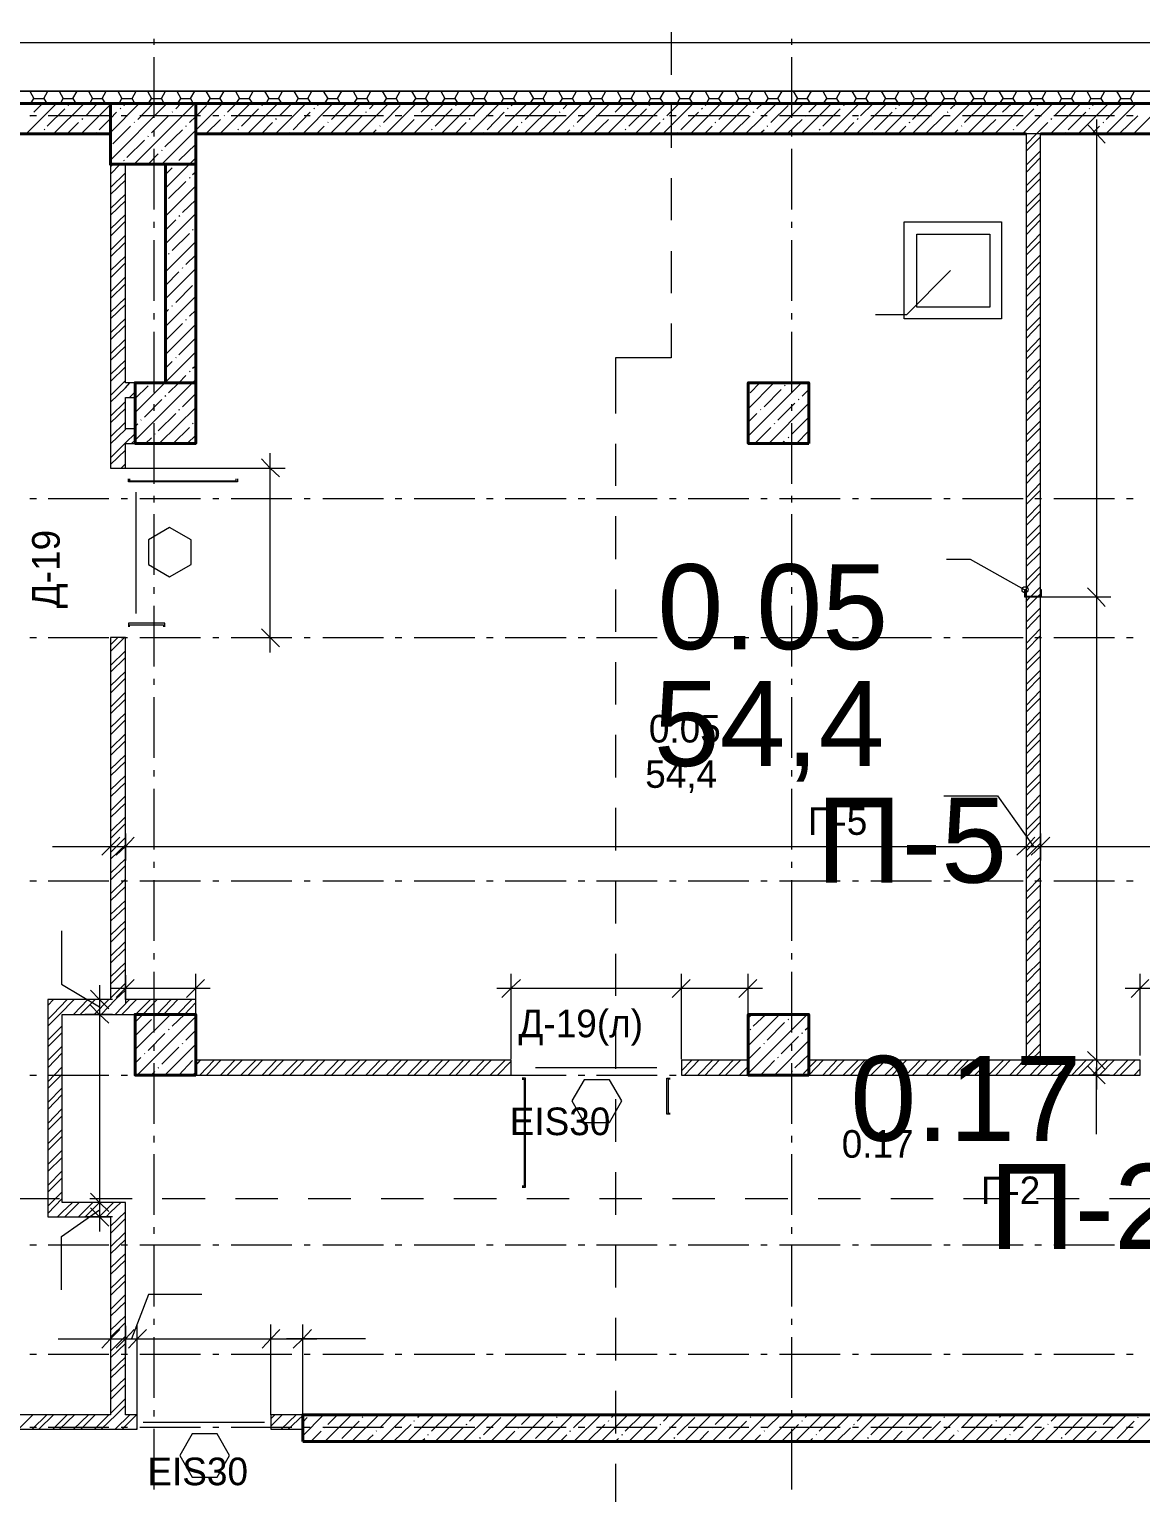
# Model space of a CAD drawing. Header units: millimetres. Extents: x -249154 to 415037, y -45458 to 354837.
# Drawn here: x -120373 to -111210, y 11477 to 23538 of the extents above; entities that cross this region are included whole.
import ezdxf

# ---------------------------------------------------------------- set-up
doc = ezdxf.new("R2010")
doc.units = ezdxf.units.MM
doc.layers.add('PDF _Текст', color=7, linetype='Continuous')
doc.styles.get("Standard").update_dxf_attribs({"font": 'arial.ttf'})

msp = doc.modelspace()

# ---------------------------------------------------------------- linework, layer by layer
at = {"lineweight": 9}
for points in [[(-145262, 8666), (-141207, 8666), (-141207, 909), (-104461, 909), (-104461, 23426), (-109621, 23426), (-118310, 23426), (-136505, 23426), (-136505, 29132), (-145321, 29132), (-145321, 28729)], [(-119344, 23409), (-119344, 23459)], [(-115082, 23514), (-115082, 23163)], [(-114086, 23409), (-114086, 23459)], [(-119344, 22807), (-119344, 23307)], [(-114086, 22807), (-114086, 23307)], [(-127359, 22926), (-104961, 22926), (-104961, 1409), (-140716, 1409)], [(-120398, 22676), (-120149, 22926)], [(-120369, 23027), (-120335, 22968), (-120254, 22968), (-120229, 22926)], [(-120360, 22926), (-120335, 22968)], [(-120335, 22854), (-120263, 22926)], [(-120254, 22968), (-120221, 23027)], [(-120174, 22676), (-119920, 22926)], [(-120127, 23027), (-120093, 22968), (-120013, 22968), (-119988, 22926)], [(-120115, 22926), (-120093, 22968)], [(-120051, 22909), (-120047, 22917)], [(-120013, 22968), (-119979, 23027)], [(-119945, 22676), (-119704, 22917), (-119695, 22926)], [(-119907, 22824), (-119810, 22926)], [(-119886, 23027), (-119852, 22968), (-119771, 22968), (-119746, 22926)], [(-119873, 22926), (-119852, 22968)], [(-119771, 22968), (-119738, 23027)], [(-119716, 22676), (-119704, 22688), (-119466, 22926)], [(-119704, 22460), (-119238, 22926)], [(-119644, 23027), (-119611, 22968), (-119526, 22968), (-119505, 22926)], [(-119632, 22926), (-119611, 22968)], [(-119594, 22909), (-119581, 22926)], [(-119526, 22968), (-119492, 23027)], [(-119509, 22426), (-119009, 22926)], [(-119479, 22794), (-119352, 22926)], [(-119399, 23027), (-119365, 22968), (-119284, 22968), (-119263, 22926)], [(-119390, 22926), (-119365, 22968)], [(-119284, 22968), (-119250, 23027)], [(-119280, 22426), (-119000, 22705), (-118780, 22926)], [(-119166, 22883), (-119123, 22926)], [(-119157, 23027), (-119123, 22968), (-119043, 22968), (-119022, 22926)], [(-119149, 22926), (-119123, 22968)], [(-119043, 22968), (-119009, 23027)], [(-118916, 23027), (-118882, 22968), (-118801, 22968), (-118776, 22926)], [(-118907, 22926), (-118882, 22968)], [(-118801, 22968), (-118767, 23027)], [(-118801, 22676), (-118551, 22926)], [(-118738, 22854), (-118666, 22926)], [(-118674, 23027), (-118640, 22968), (-118560, 22968), (-118534, 22926)], [(-118666, 22926), (-118640, 22968)], [(-118573, 22676), (-118323, 22926)], [(-118560, 22968), (-118526, 23027)], [(-118454, 22909), (-118450, 22917)], [(-118433, 23027), (-118399, 22968), (-118318, 22968), (-118293, 22926)], [(-118420, 22926), (-118399, 22968)], [(-118344, 22676), (-118094, 22926)], [(-118318, 22968), (-118285, 23027)], [(-118310, 22824), (-118208, 22926)], [(-118191, 23027), (-118157, 22968), (-118077, 22968), (-118052, 22926)], [(-118179, 22926), (-118157, 22968)], [(-118119, 22676), (-117869, 22926)], [(-118077, 22968), (-118043, 23027)], [(-117996, 22909), (-117980, 22926)], [(-117950, 23027), (-117912, 22968), (-117831, 22968), (-117810, 22926)], [(-117937, 22926), (-117912, 22968)], [(-117891, 22676), (-117641, 22926)], [(-117882, 22794), (-117755, 22926)], [(-117831, 22968), (-117797, 23027)], [(-117704, 23027), (-117670, 22968), (-117590, 22968), (-117569, 22926)], [(-117696, 22926), (-117670, 22968)], [(-117662, 22676), (-117412, 22926)], [(-117590, 22968), (-117556, 23027)], [(-117569, 22883), (-117526, 22926)], [(-117463, 23027), (-117429, 22968), (-117348, 22968), (-117327, 22926)], [(-117454, 22926), (-117429, 22968)], [(-117433, 22676), (-117183, 22926)], [(-117348, 22968), (-117314, 23027)], [(-117221, 23027), (-117187, 22968), (-117107, 22968), (-117081, 22926)], [(-117213, 22926), (-117187, 22968)], [(-117204, 22676), (-116954, 22926)], [(-117141, 22854), (-117069, 22926)], [(-117107, 22968), (-117073, 23027)], [(-116980, 23027), (-116946, 22968), (-116865, 22968), (-116840, 22926)], [(-116976, 22676), (-116726, 22926)], [(-116971, 22926), (-116946, 22968)], [(-116865, 22968), (-116831, 23027)], [(-116857, 22909), (-116853, 22917)], [(-116747, 22676), (-116497, 22926)], [(-116738, 23027), (-116704, 22968), (-116624, 22968), (-116598, 22926)], [(-116726, 22926), (-116704, 22968)], [(-116713, 22824), (-116611, 22926)], [(-116624, 22968), (-116590, 23027)], [(-116518, 22676), (-116268, 22926)], [(-116497, 23027), (-116463, 22968), (-116382, 22968), (-116357, 22926)], [(-116484, 22926), (-116463, 22968)], [(-116399, 22909), (-116382, 22926)], [(-116382, 22968), (-116349, 23027)], [(-116293, 22676), (-116039, 22926)], [(-116285, 22794), (-116154, 22926)], [(-116251, 23027), (-116217, 22968), (-116137, 22968), (-116116, 22926)], [(-116243, 22926), (-116217, 22968)], [(-116137, 22968), (-116103, 23027)], [(-116065, 22676), (-115815, 22926)], [(-116010, 23027), (-115976, 22968), (-115895, 22968), (-115874, 22926)], [(-116001, 22926), (-115976, 22968)], [(-115971, 22883), (-115929, 22926)], [(-115895, 22968), (-115861, 23027)], [(-115836, 22676), (-115586, 22926)], [(-115768, 23027), (-115734, 22968), (-115654, 22968), (-115633, 22926)], [(-115760, 22926), (-115734, 22968)], [(-115654, 22968), (-115620, 23027)], [(-115607, 22676), (-115357, 22926)], [(-115544, 22854), (-115472, 22926)], [(-115527, 23027), (-115493, 22968), (-115412, 22968), (-115387, 22926)], [(-115518, 22926), (-115493, 22968)], [(-115412, 22968), (-115378, 23027)], [(-115378, 22676), (-115128, 22926)], [(-115285, 23027), (-115251, 22968), (-115171, 22968), (-115145, 22926)], [(-115272, 22926), (-115251, 22968)], [(-115260, 22909), (-115256, 22917)], [(-115171, 22968), (-115137, 23027)], [(-115150, 22676), (-114900, 22926)], [(-115116, 22824), (-115014, 22926)], [(-115044, 23027), (-115010, 22968), (-114929, 22968), (-114904, 22926)], [(-115031, 22926), (-115010, 22968)], [(-114929, 22968), (-114895, 23027)], [(-114921, 22676), (-114671, 22926)], [(-114802, 23027), (-114768, 22968), (-114684, 22968)], [(-114802, 22909), (-114785, 22926)], [(-114790, 22926), (-114768, 22968)], [(-114692, 22676), (-114442, 22926)], [(-114662, 22926), (-114688, 22968), (-114650, 23027)], [(-114688, 22794), (-114557, 22926)], [(-114557, 23027), (-114523, 22968), (-114442, 22968), (-114421, 22926)], [(-114548, 22926), (-114523, 22968)], [(-114468, 22676), (-114213, 22926)], [(-114442, 22968), (-114408, 23027)], [(-114374, 22883), (-114328, 22926)], [(-114315, 23027), (-114281, 22968), (-114201, 22968), (-114180, 22926)], [(-114307, 22926), (-114281, 22968)], [(-114239, 22676), (-113989, 22926)], [(-114201, 22968), (-114167, 23027)], [(-114074, 23027), (-114040, 22968), (-113959, 22968), (-113934, 22926)], [(-114065, 22926), (-114040, 22968)], [(-114010, 22676), (-113760, 22926)], [(-113959, 22968), (-113925, 23027)], [(-113947, 22854), (-113875, 22926)], [(-113832, 23027), (-113798, 22968), (-113718, 22968), (-113692, 22926)], [(-113824, 22926), (-113798, 22968)], [(-113781, 22676), (-113531, 22926)], [(-113718, 22968), (-113684, 23027)], [(-113658, 22909), (-113654, 22917)], [(-113591, 23027), (-113557, 22968), (-113476, 22968), (-113451, 22926)], [(-113578, 22926), (-113557, 22968)], [(-113553, 22676), (-113303, 22926)], [(-113519, 22824), (-113417, 22926)], [(-113476, 22968), (-113442, 23027)], [(-113349, 23027), (-113315, 22968), (-113235, 22968), (-113209, 22926)], [(-113336, 22926), (-113315, 22968)], [(-113324, 22676), (-113074, 22926)], [(-113235, 22968), (-113201, 23027)], [(-113205, 22909), (-113188, 22926)], [(-113095, 22926), (-113074, 22968), (-113108, 23027)], [(-113095, 22676), (-112845, 22926)], [(-113091, 22794), (-112959, 22926)], [(-113070, 22968), (-112989, 22968), (-112968, 22926)], [(-112989, 22968), (-112955, 23027)], [(-112866, 22676), (-112616, 22926)], [(-112862, 23027), (-112828, 22968), (-112748, 22968), (-112726, 22926)], [(-112854, 22926), (-112828, 22968)], [(-112777, 22883), (-112731, 22926)], [(-112748, 22968), (-112714, 23027)], [(-112637, 22676), (-112388, 22926)], [(-112621, 23027), (-112587, 22968), (-112506, 22968), (-112485, 22926)], [(-112612, 22926), (-112587, 22968)], [(-112506, 22968), (-112472, 23027)], [(-112413, 22676), (-112163, 22926)], [(-112379, 23027), (-112345, 22968), (-112265, 22968), (-112239, 22926)], [(-112371, 22926), (-112345, 22968)], [(-112349, 22854), (-112273, 22926)], [(-112265, 22968), (-112231, 23027)], [(-112184, 22676), (-111934, 22926)], [(-112138, 23027), (-112104, 22968), (-112023, 22968), (-111998, 22926)], [(-112129, 22926), (-112104, 22968)], [(-112061, 22909), (-112057, 22917)], [(-112023, 22968), (-111989, 23027)], [(-111955, 22676), (-111705, 22926)], [(-111922, 22824), (-111820, 22926)], [(-111896, 23027), (-111862, 22968), (-111782, 22968), (-111756, 22926)], [(-111883, 22926), (-111862, 22968)], [(-111782, 22968), (-111748, 23027)], [(-111727, 22676), (-111477, 22926)], [(-111655, 23027), (-111621, 22968), (-111540, 22968), (-111515, 22926)], [(-111642, 22926), (-111621, 22968)], [(-111608, 22909), (-111591, 22926)], [(-111540, 22968), (-111506, 23027)], [(-111498, 22676), (-111248, 22926)], [(-111494, 22794), (-111362, 22926)], [(-111409, 23027), (-111375, 22968), (-111295, 22968), (-111273, 22926)], [(-111400, 22926), (-111375, 22968)], [(-111295, 22968), (-111261, 23027)], [(-111269, 22676), (-111019, 22926)], [(-120369, 22828), (-120314, 22828)], [(-120365, 22824), (-120360, 22828)], [(-120225, 22739), (-120081, 22883)], [(-120216, 22828), (-119716, 22828)], [(-119937, 22794), (-119932, 22803)], [(-119797, 22710), (-119704, 22803), (-119653, 22854)], [(-119623, 22883), (-119619, 22888)], [(-119615, 22828), (-119564, 22828)], [(-119462, 22828), (-118962, 22828)], [(-119365, 22684), (-119225, 22824)], [(-119195, 22854), (-119191, 22858)], [(-119051, 22769), (-119000, 22820), (-118912, 22909)], [(-118861, 22828), (-118810, 22828)], [(-118767, 22824), (-118763, 22828)], [(-118708, 22828), (-118208, 22828)], [(-118623, 22739), (-118484, 22883)], [(-118340, 22794), (-118335, 22803)], [(-118196, 22710), (-118056, 22854)], [(-118107, 22828), (-118056, 22828)], [(-118026, 22883), (-118022, 22888)], [(-117954, 22828), (-117454, 22828)], [(-117768, 22684), (-117628, 22824)], [(-117598, 22854), (-117594, 22858)], [(-117454, 22769), (-117314, 22909)], [(-117357, 22828), (-117302, 22828)], [(-117200, 22828), (-116700, 22828)], [(-117170, 22824), (-117166, 22828)], [(-117026, 22739), (-116887, 22883)], [(-116743, 22794), (-116738, 22803)], [(-116603, 22828), (-116548, 22828)], [(-116598, 22710), (-116459, 22854)], [(-116450, 22828), (-115946, 22828)], [(-116429, 22883), (-116425, 22888)], [(-116171, 22684), (-116027, 22824)], [(-116001, 22854), (-115997, 22858)], [(-115857, 22769), (-115713, 22909)], [(-115849, 22828), (-115794, 22828)], [(-115696, 22828), (-115196, 22828)], [(-115573, 22824), (-115569, 22828)], [(-115429, 22739), (-115285, 22883)], [(-115145, 22794), (-115141, 22803)], [(-115095, 22828), (-115040, 22828)], [(-115082, 22913), (-115082, 22561)], [(-115001, 22710), (-114857, 22854)], [(-114942, 22828), (-114442, 22828)], [(-114832, 22883), (-114823, 22888)], [(-114574, 22684), (-114429, 22824)], [(-114404, 22854), (-114396, 22858)], [(-114341, 22828), (-114290, 22828)], [(-114260, 22769), (-114116, 22909)], [(-114188, 22828), (-113688, 22828)], [(-113976, 22824), (-113968, 22828)], [(-113832, 22739), (-113688, 22883)], [(-113586, 22828), (-113536, 22828)], [(-113548, 22794), (-113540, 22803)], [(-113434, 22828), (-112934, 22828)], [(-113404, 22710), (-113260, 22854)], [(-113231, 22883), (-113226, 22888)], [(-112976, 22684), (-112832, 22824)], [(-112832, 22828), (-112782, 22828)], [(-112803, 22854), (-112798, 22858)], [(-112680, 22828), (-112180, 22828)], [(-112663, 22769), (-112519, 22909)], [(-112375, 22824), (-112371, 22828)], [(-112235, 22739), (-112091, 22883)], [(-112083, 22828), (-112027, 22828)], [(-111947, 22794), (-111943, 22803)], [(-111926, 22828), (-111426, 22828)], [(-111807, 22710), (-111663, 22854)], [(-111633, 22883), (-111629, 22888)], [(-111379, 22684), (-111235, 22824)], [(-111328, 22828), (-111273, 22828)], [(-120284, 22676), (-120280, 22684)], [(-120250, 22710), (-120246, 22714)], [(-120060, 22676), (-119966, 22769)], [(-119822, 22684), (-119818, 22688)], [(-119683, 22595), (-119538, 22739)], [(-119509, 22769), (-119505, 22773)], [(-119344, 22655), (-119344, 22705)], [(-119255, 22570), (-119111, 22710)], [(-119081, 22739), (-119077, 22743)], [(-118916, 22676), (-118797, 22794)], [(-118687, 22676), (-118683, 22684)], [(-118653, 22710), (-118649, 22714)], [(-118458, 22676), (-118369, 22769)], [(-118225, 22684), (-118221, 22688)], [(-118005, 22676), (-117941, 22739)], [(-117912, 22769), (-117908, 22773)], [(-117547, 22676), (-117514, 22710)], [(-117484, 22739), (-117480, 22743)], [(-117319, 22676), (-117200, 22794)], [(-117090, 22676), (-117086, 22684)], [(-117056, 22710), (-117052, 22714)], [(-116861, 22676), (-116772, 22769)], [(-116628, 22684), (-116624, 22688)], [(-116404, 22676), (-116344, 22739)], [(-116315, 22769), (-116310, 22773)], [(-115950, 22676), (-115916, 22710)], [(-115887, 22739), (-115883, 22743)], [(-115722, 22676), (-115599, 22794)], [(-115493, 22676), (-115489, 22684)], [(-115459, 22710), (-115455, 22714)], [(-115264, 22676), (-115171, 22769)], [(-115031, 22684), (-115027, 22688)], [(-114807, 22676), (-114743, 22739)], [(-114718, 22769), (-114713, 22773)], [(-114353, 22676), (-114315, 22710)], [(-114290, 22739), (-114285, 22743)], [(-114124, 22676), (-114002, 22794)], [(-114086, 22655), (-114086, 22705)], [(-113896, 22676), (-113887, 22684)], [(-113862, 22710), (-113853, 22714)], [(-113667, 22676), (-113574, 22769)], [(-113434, 22684), (-113425, 22688)], [(-113209, 22676), (-113146, 22739)], [(-113120, 22769), (-113112, 22773)], [(-112752, 22676), (-112718, 22710)], [(-112688, 22739), (-112684, 22743)], [(-112527, 22676), (-112404, 22794)], [(-112299, 22676), (-112290, 22684)], [(-112260, 22710), (-112256, 22714)], [(-112155, 22587), (-112070, 22676)], [(-112036, 18863), (-112036, 22676), (-112155, 22676), (-112155, 18863)], [(-112070, 22676), (-111977, 22769)], [(-111833, 22684), (-111828, 22688)], [(-111468, 22676), (-111574, 22676), (-111697, 22676)], [(-111612, 22676), (-111549, 22739)], [(-111574, 22794), (-111574, 18859), (-111574, 15042), (-111574, 14800)], [(-111519, 22769), (-111515, 22773)], [(-119568, 22481), (-119424, 22625)], [(-119394, 22655), (-119390, 22659)], [(-119140, 22455), (-119000, 22591)], [(-112155, 22532), (-112036, 22650)], [(-119594, 22455), (-119589, 22460)], [(-119394, 22426), (-119310, 22510)], [(-119344, 22053), (-119344, 22553)], [(-119280, 22540), (-119276, 22544)], [(-119250, 22227), (-119051, 22426), (-119000, 22477)], [(-114086, 22053), (-114086, 22553)], [(-112155, 22417), (-112036, 22536)], [(-112155, 22358), (-112036, 22481)], [(-119704, 22405), (-119678, 22426)], [(-119704, 22345), (-119623, 22426)], [(-119704, 22235), (-119581, 22354)], [(-119250, 22341), (-119195, 22396)], [(-119166, 22426), (-119161, 22430)], [(-119166, 22426), (-119166, 22426)], [(-119051, 22311), (-119047, 22316)], [(-119026, 22341), (-119000, 22362)], [(-112155, 22248), (-112036, 22366)], [(-119704, 22176), (-119581, 22294)], [(-119250, 21998), (-119000, 22248)], [(-119225, 22142), (-119081, 22282)], [(-115082, 22311), (-115082, 21964)], [(-112155, 22189), (-112036, 22307)], [(-112155, 22074), (-112036, 22193)], [(-119704, 22061), (-119581, 22180)], [(-119704, 22006), (-119581, 22125)], [(-119250, 22112), (-119246, 22116)], [(-119111, 22028), (-119000, 22133)], [(-112155, 22019), (-112036, 22138)], [(-119704, 21892), (-119581, 22011)], [(-119704, 21833), (-119581, 21956)], [(-119344, 21900), (-119344, 21951)], [(-119250, 21769), (-119000, 22019)], [(-119250, 21883), (-119166, 21968)], [(-119140, 21998), (-119132, 22002)], [(-114086, 21900), (-114086, 21951)], [(-112155, 21905), (-112036, 22023)], [(-112155, 21845), (-112036, 21968)], [(-119704, 21718), (-119581, 21841)], [(-119195, 21714), (-119051, 21854)], [(-119026, 21883), (-119022, 21888)], [(-112155, 21731), (-112036, 21854)], [(-119704, 21663), (-119581, 21782)], [(-119344, 21299), (-119344, 21799)], [(-119250, 21540), (-119000, 21790)], [(-115082, 21710), (-115082, 21362)], [(-114086, 21299), (-114086, 21799)], [(-112155, 21676), (-112036, 21795)], [(-119704, 21549), (-119581, 21667)], [(-119704, 21490), (-119581, 21612)], [(-119225, 21684), (-119221, 21689)], [(-119081, 21600), (-119000, 21680)], [(-112155, 21562), (-112036, 21680)], [(-112155, 21502), (-112036, 21625)], [(-119704, 21375), (-119581, 21498)], [(-119250, 21316), (-119000, 21566)], [(-119250, 21426), (-119140, 21540)], [(-119111, 21570), (-119106, 21574)], [(-112777, 21549), (-113142, 21185), (-113396, 21185)], [(-112155, 21388), (-112036, 21511)], [(-119704, 21320), (-119581, 21439)], [(-119166, 21286), (-119026, 21426)], [(-112155, 21333), (-112036, 21451)], [(-119704, 21206), (-119581, 21324)], [(-119704, 21151), (-119581, 21269)], [(-119250, 21087), (-119000, 21337)], [(-119195, 21257), (-119191, 21261)], [(-112155, 21218), (-112036, 21337)], [(-112155, 21163), (-112036, 21282)], [(-119704, 21036), (-119581, 21155)], [(-119344, 21146), (-119344, 21197)], [(-119250, 21201), (-119225, 21227)], [(-119250, 20973), (-119111, 21112)], [(-119250, 20858), (-119000, 21108)], [(-119081, 21142), (-119077, 21146)], [(-119051, 21172), (-119000, 21223)], [(-115082, 21112), (-115082, 20829), (-115539, 20829), (-115539, 20371)], [(-114086, 21146), (-114086, 21197)], [(-112155, 21049), (-112036, 21168)], [(-112155, 20990), (-112036, 21112)], [(-119704, 20977), (-119581, 21100)], [(-119344, 20545), (-119344, 21045)], [(-119140, 20854), (-119000, 20994)], [(-114086, 20545), (-114086, 21045)], [(-112155, 20875), (-112036, 20998)], [(-119704, 20863), (-119581, 20985)], [(-119704, 20807), (-119581, 20926)], [(-119250, 20630), (-119000, 20879)], [(-112155, 20820), (-112036, 20939)], [(-119704, 20693), (-119581, 20812)], [(-119704, 20634), (-119581, 20757)], [(-119250, 20744), (-119195, 20799)], [(-119166, 20829), (-119161, 20833)], [(-119026, 20744), (-119000, 20765)], [(-112155, 20706), (-112036, 20824)], [(-112155, 20646), (-112036, 20769)], [(-119704, 20519), (-119581, 20642)], [(-119704, 20464), (-119581, 20583), (-119543, 20625)], [(-119500, 20151), (-119026, 20625), (-119000, 20651)], [(-119500, 20608), (-119483, 20625)], [(-119500, 20380), (-119255, 20625)], [(-119225, 20541), (-119140, 20625), (-119081, 20685)], [(-119051, 20714), (-119047, 20719)], [(-114446, 20409), (-114235, 20625)], [(-114446, 20185), (-114006, 20625)], [(-114429, 20541), (-114349, 20625)], [(-112155, 20532), (-112036, 20655)], [(-119547, 20502), (-119500, 20549)], [(-119500, 20494), (-119394, 20600)], [(-119255, 20515), (-119246, 20519)], [(-119111, 20426), (-119000, 20536)], [(-114315, 20426), (-114175, 20570)], [(-114146, 20600), (-114141, 20604)], [(-114002, 20515), (-113947, 20570)], [(-112155, 20477), (-112036, 20596)], [(-119704, 20350), (-119581, 20469)], [(-119704, 20295), (-119581, 20413)], [(-119424, 20341), (-119280, 20486)], [(-119344, 20392), (-119344, 20447)], [(-119301, 20125), (-119000, 20422)], [(-119140, 20401), (-119132, 20405)], [(-114345, 20401), (-114341, 20405)], [(-114277, 20125), (-113947, 20456)], [(-114201, 20316), (-114061, 20456)], [(-114086, 20392), (-114086, 20447)], [(-114031, 20486), (-114027, 20490)], [(-112155, 20363), (-112036, 20481)], [(-112155, 20308), (-112036, 20426)], [(-119704, 20180), (-119581, 20299)], [(-119500, 20265), (-119479, 20286)], [(-119454, 20316), (-119450, 20320)], [(-119344, 19791), (-119344, 20291)], [(-119310, 20227), (-119166, 20371)], [(-119026, 20286), (-119022, 20291)], [(-114446, 20299), (-114374, 20371)], [(-114230, 20286), (-114226, 20291)], [(-114086, 20202), (-113947, 20341)], [(-114086, 19791), (-114086, 20291)], [(-112155, 20193), (-112036, 20312)], [(-119704, 20121), (-119581, 20240), (-119581, 20244)], [(-119704, 20007), (-119581, 20130), (-119500, 20206)], [(-119530, 20125), (-119500, 20151)], [(-119416, 20125), (-119365, 20172)], [(-119339, 20202), (-119335, 20206)], [(-119187, 20125), (-119051, 20257)], [(-119072, 20125), (-119000, 20193)], [(-114391, 20125), (-114260, 20257)], [(-114163, 20125), (-114146, 20142)], [(-114116, 20172), (-114112, 20176)], [(-114048, 20125), (-113947, 20227)], [(-112155, 20134), (-112036, 20253)], [(-112155, 20020), (-112036, 20142)], [(-119704, 19952), (-119581, 20070)], [(-118386, 18401), (-118386, 20045)], [(-115539, 20121), (-115539, 19774)], [(-112155, 19964), (-112036, 20083)], [(-119615, 19922), (-119581, 19956)], [(-119602, 19922), (-118386, 19922), (-118263, 19922)], [(-112155, 19850), (-112036, 19969)], [(-112155, 19791), (-112036, 19914)], [(-118657, 19833), (-118657, 19808), (-119555, 19808), (-119555, 19833)], [(-119547, 19833), (-119547, 19816), (-118666, 19816), (-118666, 19833)], [(-112155, 19676), (-112036, 19799)], [(-120369, 19672), (-120314, 19672)], [(-120216, 19672), (-119716, 19672)], [(-119615, 19672), (-119564, 19672)], [(-119492, 18723), (-119492, 19723)], [(-119462, 19672), (-118962, 19672)], [(-119344, 19638), (-119344, 19693)], [(-118861, 19672), (-118810, 19672)], [(-118708, 19672), (-118208, 19672)], [(-118107, 19672), (-118056, 19672)], [(-117954, 19672), (-117454, 19672)], [(-117357, 19672), (-117302, 19672)], [(-117200, 19672), (-116700, 19672)], [(-116603, 19672), (-116548, 19672)], [(-116450, 19672), (-115946, 19672)], [(-115849, 19672), (-115794, 19672)], [(-115696, 19672), (-115196, 19672)], [(-115095, 19672), (-115040, 19672)], [(-114942, 19672), (-114442, 19672)], [(-114341, 19672), (-114290, 19672)], [(-114188, 19672), (-113688, 19672)], [(-114086, 19638), (-114086, 19693)], [(-113586, 19672), (-113536, 19672)], [(-113434, 19672), (-112934, 19672)], [(-112832, 19672), (-112782, 19672)], [(-112680, 19672), (-112180, 19672)], [(-112155, 19621), (-112036, 19740)], [(-112083, 19672), (-112027, 19672)], [(-111926, 19672), (-111426, 19672)], [(-111328, 19672), (-111273, 19672)], [(-119344, 19041), (-119344, 19541)], [(-114086, 19041), (-114086, 19541)], [(-112155, 19507), (-112036, 19626)], [(-112155, 19448), (-112036, 19570)], [(-115539, 19524), (-115539, 19172)], [(-112155, 19337), (-112036, 19456)], [(-112155, 19278), (-112036, 19397)], [(-112155, 19164), (-112036, 19282)], [(-112155, 19109), (-112036, 19227)], [(-112167, 18918), (-112612, 19168), (-112811, 19168)], [(-112155, 18994), (-112036, 19113)], [(-112155, 18935), (-112036, 19058)], [(-119344, 18884), (-119344, 18939)], [(-114086, 18884), (-114086, 18939)], [(-112116, 18863), (-112036, 18943)], [(-115539, 18922), (-115539, 18571)], [(-112155, 18859), (-112155, 15042), (-113947, 15042), (-113947, 14919), (-111214, 14919), (-111214, 15042), (-112036, 15042), (-112036, 18859)], [(-112155, 18821), (-112121, 18859)], [(-112155, 18766), (-112061, 18859)], [(-112057, 18863), (-112036, 18884)], [(-112027, 18859), (-111574, 18859), (-111456, 18859)], [(-119344, 18287), (-119344, 18787)], [(-114086, 18287), (-114086, 18787)], [(-112155, 18651), (-112036, 18770)], [(-112155, 18592), (-112036, 18715)], [(-119255, 18613), (-119255, 18643), (-119555, 18643), (-119555, 18613)], [(-119547, 18613), (-119547, 18630), (-119267, 18630), (-119267, 18613)], [(-112155, 18477), (-112036, 18600)], [(-120369, 18524), (-120314, 18524)], [(-120216, 18524), (-119716, 18524)], [(-119704, 18465), (-119644, 18524)], [(-119704, 18410), (-119589, 18524)], [(-119615, 18524), (-119564, 18524)], [(-119462, 18524), (-118962, 18524)], [(-118861, 18524), (-118810, 18524)], [(-118708, 18524), (-118208, 18524)], [(-118632, 18524), (-118386, 18524), (-118263, 18524)], [(-118107, 18524), (-118056, 18524)], [(-117954, 18524), (-117454, 18524)], [(-117357, 18524), (-117302, 18524)], [(-117200, 18524), (-116700, 18524)], [(-116603, 18524), (-116548, 18524)], [(-116450, 18524), (-115946, 18524)], [(-115849, 18524), (-115794, 18524)], [(-115696, 18524), (-115196, 18524)], [(-115095, 18524), (-115040, 18524)], [(-114942, 18524), (-114442, 18524)], [(-114341, 18524), (-114290, 18524)], [(-114188, 18524), (-113688, 18524)], [(-113586, 18524), (-113536, 18524)], [(-113434, 18524), (-112934, 18524)], [(-112832, 18524), (-112782, 18524)], [(-112680, 18524), (-112180, 18524)], [(-112155, 18422), (-112036, 18541)], [(-112083, 18524), (-112027, 18524)], [(-111926, 18524), (-111426, 18524)], [(-111328, 18524), (-111273, 18524)], [(-119704, 18295), (-119581, 18414)], [(-119704, 18240), (-119581, 18359)], [(-112155, 18308), (-112036, 18427)], [(-112155, 18253), (-112036, 18372)], [(-119704, 18126), (-119581, 18244)], [(-115539, 18321), (-115539, 17973)], [(-112155, 18139), (-112036, 18257)], [(-119704, 18067), (-119581, 18189)], [(-119344, 18134), (-119344, 18185)], [(-114086, 18134), (-114086, 18185)], [(-112155, 18079), (-112036, 18202)], [(-119704, 17952), (-119581, 18075)], [(-119704, 17897), (-119581, 18016)], [(-119344, 17533), (-119344, 18033)], [(-114086, 17533), (-114086, 18033)], [(-112155, 17965), (-112036, 18088)], [(-112155, 17910), (-112036, 18028)], [(-119704, 17783), (-119581, 17901)], [(-112155, 17795), (-112036, 17914)], [(-112155, 17736), (-112036, 17859)], [(-119704, 17723), (-119581, 17846)], [(-119704, 17609), (-119581, 17732)], [(-112155, 17622), (-112036, 17745)], [(-119704, 17554), (-119581, 17673)], [(-115539, 17723), (-115539, 17372)], [(-112155, 17567), (-112036, 17685)], [(-119704, 17440), (-119581, 17558)], [(-119704, 17385), (-119581, 17503)], [(-112155, 17452), (-112036, 17571)], [(-112155, 17397), (-112036, 17516)], [(-119704, 17270), (-119581, 17389)], [(-119344, 17380), (-119344, 17431)], [(-114086, 17380), (-114086, 17431)], [(-112155, 17283), (-112036, 17401)], [(-119704, 17211), (-119581, 17329)], [(-119344, 16779), (-119344, 17279)], [(-114086, 16779), (-114086, 17279)], [(-112155, 17224), (-112036, 17342)], [(-119704, 17096), (-119581, 17219)], [(-119704, 17041), (-119581, 17160)], [(-112832, 17219), (-112392, 17219), (-112095, 16804)], [(-112155, 17109), (-112036, 17232)], [(-112155, 17054), (-112036, 17173)], [(-119704, 16927), (-119581, 17046)], [(-115539, 17122), (-115539, 16770)], [(-112155, 16940), (-112036, 17058)], [(-119704, 16868), (-119581, 16991)], [(-119704, 16910), (-119704, 16804), (-119704, 16686)], [(-119581, 16910), (-119581, 16804), (-119581, 16686)], [(-112155, 16880), (-112036, 17003)], [(-112155, 16910), (-112155, 16804), (-112155, 16686)], [(-112155, 16766), (-112036, 16889)], [(-112036, 16910), (-112036, 16804), (-112036, 16686)], [(-120182, 16804), (-119742, 16804), (-119640, 16804)], [(-119822, 16804), (-119581, 16804), (-112155, 16804), (-112036, 16804), (-108715, 16804)], [(-119704, 16753), (-119581, 16876)], [(-119704, 16698), (-119581, 16817)], [(-112155, 16711), (-112036, 16830)], [(-119704, 16584), (-119581, 16702)], [(-119704, 16525), (-119581, 16647)], [(-119344, 16626), (-119344, 16677)], [(-114086, 16626), (-114086, 16677)], [(-112155, 16597), (-112036, 16715)], [(-112155, 16537), (-112036, 16660)], [(-119704, 16414), (-119581, 16533)], [(-119344, 16025), (-119344, 16525)], [(-114086, 16025), (-114086, 16525)], [(-112155, 16427), (-112036, 16546)], [(-120369, 16520), (-120314, 16520)], [(-120216, 16520), (-119716, 16520)], [(-119704, 16355), (-119581, 16474)], [(-119615, 16520), (-119564, 16520)], [(-119462, 16520), (-118962, 16520)], [(-118861, 16520), (-118810, 16520)], [(-118708, 16520), (-118208, 16520)], [(-118107, 16520), (-118056, 16520)], [(-117954, 16520), (-117454, 16520)], [(-117357, 16520), (-117302, 16520)], [(-117200, 16520), (-116700, 16520)], [(-116603, 16520), (-116548, 16520)], [(-116450, 16520), (-115946, 16520)], [(-115849, 16520), (-115794, 16520)], [(-115696, 16520), (-115196, 16520)], [(-115539, 16520), (-115539, 16169)], [(-115095, 16520), (-115040, 16520)], [(-114942, 16520), (-114442, 16520)], [(-114341, 16520), (-114290, 16520)], [(-114188, 16520), (-113688, 16520)], [(-113586, 16520), (-113536, 16520)], [(-113434, 16520), (-112934, 16520)], [(-112832, 16520), (-112782, 16520)], [(-112680, 16520), (-112180, 16520)], [(-112155, 16368), (-112036, 16486)], [(-112083, 16520), (-112027, 16520)], [(-111926, 16520), (-111426, 16520)], [(-111328, 16520), (-111273, 16520)], [(-119704, 16241), (-119581, 16359)], [(-119704, 16186), (-119581, 16304)], [(-112155, 16253), (-112036, 16372)], [(-112155, 16198), (-112036, 16317)], [(-119704, 16071), (-119581, 16190)], [(-112155, 16084), (-112036, 16203)], [(-120106, 16109), (-120106, 15669), (-119793, 15482)], [(-119704, 16012), (-119581, 16135)], [(-112155, 16025), (-112036, 16147)], [(-119704, 15898), (-119581, 16020)], [(-119704, 15842), (-119581, 15961)], [(-119344, 15872), (-119344, 15923)], [(-114086, 15872), (-114086, 15923)], [(-112155, 15910), (-112036, 16033)], [(-112155, 15855), (-112036, 15974)], [(-119704, 15728), (-119581, 15847)], [(-115539, 15919), (-115539, 15571)], [(-112155, 15741), (-112036, 15859)], [(-112155, 15681), (-112036, 15804)], [(-119704, 15669), (-119581, 15792)], [(-119581, 15741), (-119581, 15635), (-119581, 15512)], [(-119344, 15271), (-119344, 15770)], [(-119000, 15419), (-119000, 15635), (-119000, 15754)], [(-116399, 15050), (-116399, 15635), (-116399, 15754)], [(-114997, 15050), (-114997, 15635), (-114997, 15754)], [(-114446, 15419), (-114446, 15635), (-114446, 15754)], [(-114086, 15271), (-114086, 15770)], [(-112155, 15567), (-112036, 15690)], [(-111214, 15080), (-111214, 15635), (-111214, 15754)], [(-119793, 15660), (-119793, 15419), (-119793, 13868), (-119793, 13631)], [(-119780, 15419), (-119661, 15542), (-119581, 15618)], [(-119704, 15554), (-119581, 15677)], [(-119704, 15635), (-118882, 15635)], [(-116518, 15635), (-114997, 15635), (-114328, 15635)], [(-112155, 15512), (-112036, 15631)], [(-111337, 15635), (-110117, 15635), (-108994, 15635)], [(-120221, 15376), (-120178, 15419), (-120060, 15542)], [(-120221, 15491), (-120174, 15542)], [(-120221, 15321), (-120123, 15419), (-120004, 15542)], [(-120009, 15419), (-119890, 15542)], [(-119954, 15419), (-119831, 15542)], [(-119687, 15542), (-119793, 15542), (-119916, 15542)], [(-119839, 15419), (-119716, 15542)], [(-119666, 15419), (-119547, 15542)], [(-119611, 15419), (-119488, 15542)], [(-119496, 15419), (-119373, 15542)], [(-119437, 15419), (-119318, 15542)], [(-119322, 15419), (-119204, 15542)], [(-119267, 15419), (-119149, 15542)], [(-119153, 15419), (-119034, 15542)], [(-119094, 15419), (-119000, 15516)], [(-112155, 15398), (-112036, 15516)], [(-112155, 15343), (-112036, 15461)], [(-120221, 15207), (-120102, 15326)], [(-119687, 15419), (-119793, 15419), (-119916, 15419)], [(-119500, 15355), (-119437, 15419)], [(-119500, 15131), (-119208, 15419)], [(-119500, 15241), (-119365, 15376)], [(-119483, 14919), (-119000, 15402)], [(-119339, 15406), (-119335, 15410)], [(-119195, 15321), (-119094, 15419)], [(-115539, 15321), (-115539, 14970)], [(-114446, 15389), (-114417, 15419)], [(-114446, 15160), (-114188, 15419)], [(-114446, 14932), (-113959, 15419)], [(-114404, 15321), (-114302, 15419)], [(-114290, 15207), (-114146, 15351)], [(-114116, 15376), (-114112, 15381)], [(-114086, 15406), (-114074, 15419)], [(-112155, 15228), (-112036, 15347)], [(-120221, 15152), (-120102, 15271)], [(-119394, 15122), (-119255, 15262)], [(-119225, 15292), (-119221, 15296)], [(-119081, 15207), (-119000, 15288)], [(-114429, 15292), (-114425, 15296)], [(-114230, 14919), (-113947, 15203)], [(-114175, 15093), (-114031, 15237)], [(-114002, 15262), (-113997, 15271)], [(-113976, 15292), (-113947, 15317)], [(-112155, 15169), (-112036, 15292)], [(-120221, 15038), (-120102, 15156)], [(-120221, 14978), (-120102, 15101)], [(-119424, 15093), (-119420, 15097)], [(-119344, 15118), (-119344, 15173)], [(-119280, 15008), (-119140, 15148)], [(-119255, 14919), (-119000, 15173)], [(-119111, 15177), (-119106, 15182)], [(-114446, 15046), (-114345, 15148)], [(-114315, 15177), (-114311, 15182)], [(-114086, 15118), (-114086, 15173)], [(-114061, 14978), (-113947, 15088)], [(-112235, 14919), (-112116, 15042), (-112036, 15118)], [(-112155, 15055), (-112036, 15177)], [(-120221, 14864), (-120102, 14987)], [(-119500, 15016), (-119454, 15063)], [(-119344, 14516), (-119344, 15016)], [(-119310, 14978), (-119305, 14982)], [(-119140, 14919), (-119026, 15038)], [(-119000, 14999), (-118962, 15042)], [(-118967, 14919), (-118848, 15042)], [(-118912, 14919), (-118793, 15042)], [(-118797, 14919), (-118679, 15042)], [(-118742, 14919), (-118619, 15042)], [(-118628, 14919), (-118505, 15042)], [(-118568, 14919), (-118450, 15042)], [(-118454, 14919), (-118335, 15042)], [(-118399, 14919), (-118276, 15042)], [(-118285, 14919), (-118162, 15042)], [(-118225, 14919), (-118107, 15042)], [(-118111, 14919), (-117992, 15042)], [(-118056, 14919), (-117937, 15042)], [(-117941, 14919), (-117823, 15042)], [(-117882, 14919), (-117763, 15042)], [(-117772, 14919), (-117649, 15042)], [(-117713, 14919), (-117594, 15042)], [(-117598, 14919), (-117480, 15042)], [(-117543, 14919), (-117420, 15042)], [(-117429, 14919), (-117306, 15042)], [(-117369, 14919), (-117251, 15042)], [(-117255, 14919), (-117136, 15042)], [(-117200, 14919), (-117077, 15042)], [(-117086, 14919), (-116967, 15042)], [(-117026, 14919), (-116908, 15042)], [(-116912, 14919), (-116793, 15042)], [(-116857, 14919), (-116738, 15042)], [(-116743, 14919), (-116624, 15042)], [(-116687, 14919), (-116565, 15042)], [(-116573, 14919), (-116450, 15042)], [(-116514, 14919), (-116399, 15033)], [(-116200, 14982), (-115200, 14982)], [(-114997, 14953), (-114912, 15042)], [(-114972, 14919), (-114853, 15042)], [(-114862, 14919), (-114739, 15042)], [(-114802, 14919), (-114684, 15042)], [(-114688, 14919), (-114569, 15042)], [(-114633, 14919), (-114510, 15042)], [(-114518, 14919), (-114446, 14991)], [(-114345, 14919), (-114230, 15038)], [(-114201, 15063), (-114196, 15067)], [(-114086, 14516), (-114086, 15016)], [(-114002, 14919), (-113947, 14978)], [(-113947, 14978), (-113883, 15042)], [(-113947, 14919), (-113828, 15042)], [(-113832, 14919), (-113714, 15042)], [(-113777, 14919), (-113654, 15042)], [(-113663, 14919), (-113540, 15042)], [(-113603, 14919), (-113485, 15042)], [(-113489, 14919), (-113370, 15042)], [(-113434, 14919), (-113311, 15042)], [(-113320, 14919), (-113197, 15042)], [(-113260, 14919), (-113142, 15042)], [(-113146, 14919), (-113027, 15042)], [(-113091, 14919), (-112972, 15042)], [(-112976, 14919), (-112858, 15042)], [(-112921, 14919), (-112798, 15042)], [(-112807, 14919), (-112684, 15042)], [(-112748, 14919), (-112629, 15042)], [(-112633, 14919), (-112515, 15042)], [(-112578, 14919), (-112455, 15042)], [(-112464, 14919), (-112341, 15042)], [(-112404, 14919), (-112286, 15042)], [(-112290, 14919), (-112171, 15042)], [(-112121, 14919), (-112002, 15042)], [(-112061, 14919), (-111943, 15042)], [(-111951, 14919), (-111828, 15042)], [(-111892, 14919), (-111773, 15042)], [(-111778, 14919), (-111659, 15042)], [(-111722, 14919), (-111600, 15042)], [(-111468, 15042), (-111574, 15042), (-111697, 15042)], [(-111608, 14919), (-111485, 15042)], [(-111574, 14432), (-111574, 14872), (-111574, 14982)], [(-111549, 14919), (-111430, 15042)], [(-111434, 14919), (-111316, 15042)], [(-111379, 14919), (-111256, 15042)], [(-111265, 14919), (-111214, 14970)], [(-120369, 14919), (-120314, 14919)], [(-120221, 14809), (-120102, 14927)], [(-120216, 14919), (-119716, 14919)], [(-119615, 14919), (-119564, 14919)], [(-119462, 14919), (-118962, 14919)], [(-119369, 14919), (-119339, 14949)], [(-119026, 14919), (-119000, 14944)], [(-118861, 14919), (-118810, 14919)], [(-118708, 14919), (-118208, 14919)], [(-118107, 14919), (-118056, 14919)], [(-117954, 14919), (-117454, 14919)], [(-117357, 14919), (-117302, 14919)], [(-117200, 14919), (-116700, 14919)], [(-116603, 14919), (-116548, 14919)], [(-116450, 14919), (-115946, 14919)], [(-116399, 14919), (-116399, 14923)], [(-116310, 13995), (-116281, 13995), (-116281, 14894), (-116310, 14894)], [(-116310, 14885), (-116293, 14885), (-116293, 14004), (-116310, 14004)], [(-115849, 14919), (-115794, 14919)], [(-115696, 14919), (-115196, 14919)], [(-115090, 14597), (-115116, 14597), (-115116, 14894), (-115090, 14894)], [(-115090, 14885), (-115107, 14885), (-115107, 14605), (-115090, 14605)], [(-115095, 14919), (-115040, 14919)], [(-114942, 14919), (-114442, 14919)], [(-114459, 14919), (-114446, 14932)], [(-114341, 14919), (-114290, 14919)], [(-114188, 14919), (-113688, 14919)], [(-114116, 14919), (-114116, 14923)], [(-114086, 14949), (-114082, 14953)], [(-113586, 14919), (-113536, 14919)], [(-113434, 14919), (-112934, 14919)], [(-112832, 14919), (-112782, 14919)], [(-112680, 14919), (-112180, 14919)], [(-112083, 14919), (-112027, 14919)], [(-111926, 14919), (-111426, 14919)], [(-111468, 14919), (-111574, 14919), (-111697, 14919)], [(-111328, 14919), (-111273, 14919)], [(-120221, 14694), (-120102, 14813)], [(-120221, 14635), (-120102, 14758)], [(-115539, 14720), (-115539, 14368)], [(-120221, 14521), (-120102, 14644)], [(-120221, 14466), (-120102, 14584)], [(-120221, 14351), (-120102, 14470)], [(-120221, 14296), (-120102, 14415)], [(-119344, 14364), (-119344, 14419)], [(-114086, 14364), (-114086, 14419)], [(-120221, 14182), (-120102, 14300)], [(-120221, 14123), (-120102, 14241)], [(-119344, 13767), (-119344, 14267)], [(-114086, 13767), (-114086, 14267)], [(-120221, 14008), (-120102, 14131)], [(-115539, 14118), (-115539, 13767)], [(-120221, 13953), (-120102, 14072)], [(-120475, 13902), (-120123, 13902)], [(-120221, 13839), (-120102, 13957)], [(-120221, 13779), (-120102, 13902)], [(-119873, 13902), (-119526, 13902)], [(-119276, 13902), (-118924, 13902)], [(-118674, 13902), (-118323, 13902)], [(-118073, 13902), (-117721, 13902)], [(-117471, 13902), (-117124, 13902)], [(-116874, 13902), (-116522, 13902)], [(-116272, 13902), (-115921, 13902)], [(-115671, 13902), (-115323, 13902)], [(-115069, 13902), (-114722, 13902)], [(-114472, 13902), (-114120, 13902)], [(-113870, 13902), (-113519, 13902)], [(-113269, 13902), (-112921, 13902)], [(-112671, 13902), (-112320, 13902)], [(-112070, 13902), (-111718, 13902)], [(-111468, 13902), (-111117, 13902)], [(-120140, 13750), (-120102, 13788), (-120017, 13868)], [(-120106, 13148), (-120106, 13589), (-119793, 13809)], [(-120081, 13750), (-119962, 13868)], [(-119966, 13750), (-119848, 13868)], [(-119687, 13868), (-119793, 13868), (-119916, 13868)], [(-119687, 13750), (-119793, 13750), (-119916, 13750)], [(-119911, 13750), (-119793, 13868)], [(-119797, 13750), (-119704, 13843), (-119678, 13868)], [(-119738, 13750), (-119704, 13788), (-119619, 13868)], [(-119704, 13673), (-119581, 13792)], [(-119704, 13614), (-119581, 13737)], [(-119344, 13610), (-119344, 13665)], [(-114086, 13610), (-114086, 13665)], [(-120369, 13521), (-120314, 13521)], [(-120216, 13521), (-119716, 13521)], [(-119704, 13504), (-119581, 13623)], [(-119704, 13445), (-119581, 13563)], [(-119615, 13521), (-119564, 13521)], [(-119462, 13521), (-118962, 13521)], [(-119344, 13013), (-119344, 13512)], [(-118861, 13521), (-118810, 13521)], [(-118708, 13521), (-118208, 13521)], [(-118107, 13521), (-118056, 13521)], [(-117954, 13521), (-117454, 13521)], [(-117357, 13521), (-117302, 13521)], [(-117200, 13521), (-116700, 13521)], [(-116603, 13521), (-116548, 13521)], [(-116450, 13521), (-115946, 13521)], [(-115849, 13521), (-115794, 13521)], [(-115696, 13521), (-115196, 13521)], [(-115539, 13517), (-115539, 13169)], [(-115095, 13521), (-115040, 13521)], [(-114942, 13521), (-114442, 13521)], [(-114341, 13521), (-114290, 13521)], [(-114188, 13521), (-113688, 13521)], [(-114086, 13013), (-114086, 13512)], [(-113586, 13521), (-113536, 13521)], [(-113434, 13521), (-112934, 13521)], [(-112832, 13521), (-112782, 13521)], [(-112680, 13521), (-112180, 13521)], [(-112083, 13521), (-112027, 13521)], [(-111926, 13521), (-111426, 13521)], [(-111328, 13521), (-111273, 13521)], [(-119704, 13330), (-119581, 13449)], [(-119704, 13275), (-119581, 13394)], [(-119704, 13161), (-119581, 13279)], [(-119704, 13102), (-119581, 13224)], [(-119704, 12987), (-119581, 13110)], [(-119704, 12932), (-119581, 13051)], [(-118950, 13110), (-119390, 13110), (-119530, 12746)], [(-119704, 12818), (-119581, 12936)], [(-119344, 12860), (-119344, 12911)], [(-115539, 12919), (-115539, 12568)], [(-114086, 12860), (-114086, 12911)], [(-119704, 12758), (-119581, 12881)], [(-119704, 12852), (-119704, 12746), (-119704, 12623)], [(-119581, 12852), (-119581, 12746), (-119581, 12623)], [(-119483, 12119), (-119483, 12746), (-119483, 12864)], [(-118382, 12119), (-118382, 12746), (-118382, 12864)], [(-118119, 12119), (-118119, 12746), (-118119, 12864)], [(-120136, 12746), (-119695, 12746), (-119640, 12746)], [(-119822, 12746), (-119581, 12746), (-119483, 12746), (-118382, 12746), (-118001, 12746)], [(-119704, 12644), (-119581, 12767)], [(-119704, 12589), (-119581, 12708)], [(-119344, 12259), (-119344, 12758)], [(-117602, 12746), (-118085, 12746), (-118251, 12746)], [(-114086, 12259), (-114086, 12758)], [(-120369, 12619), (-120314, 12619)], [(-120216, 12619), (-119716, 12619)], [(-119704, 12475), (-119581, 12593)], [(-119615, 12619), (-119564, 12619)], [(-119462, 12619), (-118962, 12619)], [(-118861, 12619), (-118810, 12619)], [(-118708, 12619), (-118208, 12619)], [(-118107, 12619), (-118056, 12619)], [(-117954, 12619), (-117454, 12619)], [(-117357, 12619), (-117302, 12619)], [(-117200, 12619), (-116700, 12619)], [(-116603, 12619), (-116548, 12619)], [(-116450, 12619), (-115946, 12619)], [(-115849, 12619), (-115794, 12619)], [(-115696, 12619), (-115196, 12619)], [(-115095, 12619), (-115040, 12619)], [(-114942, 12619), (-114442, 12619)], [(-114341, 12619), (-114290, 12619)], [(-114188, 12619), (-113688, 12619)], [(-113586, 12619), (-113536, 12619)], [(-113434, 12619), (-112934, 12619)], [(-112832, 12619), (-112782, 12619)], [(-112680, 12619), (-112180, 12619)], [(-112083, 12619), (-112027, 12619)], [(-111926, 12619), (-111426, 12619)], [(-111328, 12619), (-111273, 12619)], [(-119704, 12420), (-119581, 12538)], [(-119704, 12305), (-119581, 12424)], [(-119704, 12246), (-119581, 12369)], [(-115539, 12318), (-115539, 11966)], [(-119780, 12000), (-119657, 12119), (-119581, 12195)], [(-119704, 12131), (-119581, 12254)], [(-120462, 12000), (-120343, 12119)], [(-120348, 12000), (-120229, 12119)], [(-120293, 12000), (-120174, 12119)], [(-120178, 12000), (-120060, 12119)], [(-120123, 12000), (-120000, 12119)], [(-120009, 12000), (-119886, 12119)], [(-119949, 12000), (-119831, 12119)], [(-119835, 12000), (-119716, 12119)], [(-119666, 12000), (-119543, 12119)], [(-119606, 12000), (-119488, 12119)], [(-119344, 12106), (-119344, 12157)], [(-118382, 12085), (-118348, 12119)], [(-118382, 12026), (-118289, 12119)], [(-118297, 12000), (-118174, 12119)], [(-118238, 12000), (-118119, 12114)], [(-118119, 11945), (-117946, 12119)], [(-118119, 12059), (-118081, 12098)], [(-117937, 11898), (-117717, 12119)], [(-117912, 12038), (-117831, 12119)], [(-117797, 11924), (-117653, 12068)], [(-117713, 11898), (-117492, 12119)], [(-117628, 12098), (-117624, 12102)], [(-117484, 11898), (-117264, 12119)], [(-117484, 12013), (-117378, 12119)], [(-117255, 11898), (-117035, 12119)], [(-117200, 12068), (-117196, 12072)], [(-117170, 12098), (-117149, 12119)], [(-117056, 11983), (-116920, 12119)], [(-117026, 11898), (-116806, 12119)], [(-116798, 11898), (-116577, 12119)], [(-116743, 12068), (-116692, 12119)], [(-116628, 11954), (-116484, 12098)], [(-116569, 11898), (-116349, 12119)], [(-116340, 11898), (-116120, 12119)], [(-116315, 12038), (-116234, 12119)], [(-116200, 11924), (-116056, 12068)], [(-116111, 11898), (-115891, 12119)], [(-116027, 12098), (-116022, 12102)], [(-115887, 12013), (-115777, 12119)], [(-115883, 11898), (-115662, 12119)], [(-115658, 11898), (-115438, 12119)], [(-115599, 12068), (-115594, 12072)], [(-115573, 12098), (-115552, 12119)], [(-115459, 11983), (-115323, 12119)], [(-115429, 11898), (-115209, 12119)], [(-115200, 11898), (-114980, 12119)], [(-115145, 12068), (-115095, 12119)], [(-115031, 11954), (-114887, 12098)], [(-114972, 11898), (-114751, 12119)], [(-114743, 11898), (-114523, 12119)], [(-114718, 12038), (-114637, 12119)], [(-114603, 11924), (-114459, 12068)], [(-114514, 11898), (-114294, 12119)], [(-114429, 12098), (-114425, 12102)], [(-114290, 12013), (-114180, 12119)], [(-114285, 11898), (-114065, 12119)], [(-114086, 12106), (-114086, 12157)], [(-114057, 11898), (-113836, 12119)], [(-114002, 12068), (-113997, 12072)], [(-113976, 12098), (-113951, 12119)], [(-113862, 11983), (-113722, 12119)], [(-113832, 11898), (-113612, 12119)], [(-113603, 11898), (-113383, 12119)], [(-113548, 12068), (-113497, 12119)], [(-113434, 11954), (-113290, 12098)], [(-113375, 11898), (-113154, 12119)], [(-113146, 11898), (-112926, 12119)], [(-113120, 12038), (-113040, 12119)], [(-113006, 11924), (-112862, 12068)], [(-112917, 11898), (-112697, 12119)], [(-112832, 12098), (-112828, 12102)], [(-112688, 11898), (-112468, 12119)], [(-112688, 12013), (-112582, 12119)], [(-112460, 11898), (-112239, 12119)], [(-112404, 12068), (-112400, 12072)], [(-112375, 12098), (-112354, 12119)], [(-112260, 11983), (-112125, 12119)], [(-112231, 11898), (-112011, 12119)], [(-112002, 11898), (-111786, 12119)], [(-111947, 12068), (-111896, 12119)], [(-111833, 11954), (-111693, 12098)], [(-111778, 11898), (-111557, 12119)], [(-111549, 11898), (-111328, 12119)], [(-111519, 12038), (-111443, 12119)], [(-111405, 11924), (-111265, 12068)], [(-111320, 11898), (-111100, 12119)], [(-111235, 12098), (-111231, 12102)], [(-120369, 12017), (-120314, 12017)], [(-120216, 12017), (-119716, 12017)], [(-119615, 12017), (-119564, 12017)], [(-119492, 12000), (-119483, 12009)], [(-119462, 12017), (-118962, 12017)], [(-119433, 12059), (-118433, 12059)], [(-119344, 11504), (-119344, 12004)], [(-118861, 12017), (-118810, 12017)], [(-118708, 12017), (-118208, 12017)], [(-118124, 12000), (-118119, 12000)], [(-118107, 12017), (-118056, 12017)], [(-118052, 11898), (-117967, 11983)], [(-117954, 12017), (-117454, 12017)], [(-117941, 12013), (-117937, 12017)], [(-117598, 11898), (-117539, 11954)], [(-117514, 11983), (-117509, 11987)], [(-117369, 11898), (-117225, 12038)], [(-117357, 12017), (-117302, 12017)], [(-117200, 12017), (-116700, 12017)], [(-117086, 11954), (-117081, 11958)], [(-116912, 11898), (-116798, 12013)], [(-116772, 12038), (-116764, 12042)], [(-116603, 12017), (-116548, 12017)], [(-116454, 11898), (-116370, 11983)], [(-116450, 12017), (-115946, 12017)], [(-116344, 12013), (-116336, 12017)], [(-115997, 11898), (-115942, 11954)], [(-115916, 11983), (-115908, 11987)], [(-115849, 12017), (-115794, 12017)], [(-115772, 11898), (-115628, 12038)], [(-115696, 12017), (-115196, 12017)], [(-115489, 11954), (-115480, 11958)], [(-115315, 11898), (-115200, 12013)], [(-115171, 12038), (-115167, 12042)], [(-115095, 12017), (-115040, 12017)], [(-114942, 12017), (-114442, 12017)], [(-114857, 11898), (-114773, 11983)], [(-114743, 12013), (-114739, 12017)], [(-114400, 11898), (-114345, 11954)], [(-114341, 12017), (-114290, 12017)], [(-114315, 11983), (-114311, 11987)], [(-114188, 12017), (-113688, 12017)], [(-114171, 11898), (-114031, 12038)], [(-114086, 11504), (-114086, 12004)], [(-113887, 11954), (-113883, 11958)], [(-113718, 11898), (-113603, 12013)], [(-113586, 12017), (-113536, 12017)], [(-113574, 12038), (-113569, 12042)], [(-113434, 12017), (-112934, 12017)], [(-113260, 11898), (-113176, 11983)], [(-113146, 12013), (-113142, 12017)], [(-112832, 12017), (-112782, 12017)], [(-112803, 11898), (-112748, 11954)], [(-112718, 11983), (-112714, 11987)], [(-112680, 12017), (-112180, 12017)], [(-112574, 11898), (-112434, 12038)], [(-112290, 11954), (-112286, 11958)], [(-112116, 11898), (-112006, 12013)], [(-112083, 12017), (-112027, 12017)], [(-111977, 12038), (-111972, 12042)], [(-111926, 12017), (-111426, 12017)], [(-111663, 11898), (-111578, 11983)], [(-111549, 12013), (-111545, 12017)], [(-111328, 12017), (-111273, 12017)], [(-117823, 11898), (-117823, 11903)], [(-117141, 11898), (-117111, 11924)], [(-116658, 11924), (-116654, 11932)], [(-116226, 11898), (-116226, 11903)], [(-115544, 11898), (-115514, 11924)], [(-115056, 11924), (-115052, 11932)], [(-114629, 11898), (-114624, 11903)], [(-113942, 11898), (-113917, 11924)], [(-113459, 11924), (-113455, 11932)], [(-113031, 11898), (-113027, 11903)], [(-112345, 11898), (-112320, 11924)], [(-111862, 11924), (-111858, 11932)], [(-111434, 11898), (-111430, 11903)], [(-115539, 11716), (-115539, 11369)]]:
    msp.add_lwpolyline(points, dxfattribs=at)
for points in [[(-104860, 23027), (-104860, 1409), (-104860, 23027), (-104961, 23027), (-136903, 23027), (-104961, 23027)], [(-119581, 20125), (-119500, 20125), (-119500, 20244), (-119581, 20244), (-119581, 20502), (-119500, 20502), (-119500, 20625), (-119581, 20625), (-119581, 22426), (-119704, 22426), (-119704, 19922), (-119581, 19922)], [(-112358, 21151), (-113159, 21151), (-113159, 21951), (-112358, 21951)], [(-112455, 21248), (-113057, 21248), (-113057, 21850), (-112455, 21850)], [(-119390, 19126), (-119217, 19024), (-119039, 19126), (-119039, 19329), (-119217, 19431), (-119390, 19329)], [(-119581, 12119), (-119581, 13868), (-119704, 13868), (-120102, 13868), (-120102, 15419), (-119000, 15419), (-119000, 15542), (-119581, 15542), (-119581, 18524), (-119704, 18524), (-119704, 15542), (-120221, 15542), (-120221, 15419), (-120221, 13750), (-120102, 13750), (-119704, 13750), (-119704, 12119), (-122703, 12119), (-122703, 12000), (-119483, 12000), (-119483, 12119)], [(-116399, 15042), (-119000, 15042), (-119000, 14919), (-116399, 14919)], [(-114446, 15042), (-114997, 15042), (-114997, 14919), (-114446, 14919)], [(-115798, 14881), (-115899, 14707), (-115798, 14529), (-115590, 14529), (-115489, 14707), (-115590, 14881)], [(-118119, 12119), (-118382, 12119), (-118382, 12000), (-118119, 12000)], [(-119030, 11962), (-119132, 11784), (-119030, 11606), (-118823, 11606), (-118721, 11784), (-118823, 11962)]]:
    msp.add_lwpolyline(points, close=True, dxfattribs=at)
at = {"lineweight": 40}
for points in [[(-124004, 22676), (-119704, 22676), (-119704, 22926), (-127359, 22926)], [(-112036, 22676), (-110934, 22676), (-110934, 22926), (-119000, 22926), (-119000, 22676), (-112155, 22676)]]:
    msp.add_lwpolyline(points, dxfattribs=at)
for points in [[(-119000, 22926), (-119704, 22926), (-119704, 22426), (-119000, 22426)], [(-119250, 22426), (-119250, 20625), (-119000, 20625), (-119000, 22426)], [(-119000, 20625), (-119500, 20625), (-119500, 20125), (-119000, 20125)], [(-113947, 20125), (-113947, 20625), (-114446, 20625), (-114446, 20125)], [(-119000, 14919), (-119000, 15419), (-119500, 15419), (-119500, 14919)], [(-113947, 14919), (-113947, 15419), (-114446, 15419), (-114446, 14919)], [(-118119, 11898), (-110714, 11898), (-110714, 12119), (-118119, 12119)]]:
    msp.add_lwpolyline(points, close=True, dxfattribs=at)
at = {"lineweight": 18}
for points in [[(-111502, 22599), (-111574, 22676), (-111650, 22752)], [(-118458, 19998), (-118386, 19922), (-118310, 19850)], [(-111502, 18782), (-111574, 18859), (-111650, 18935)], [(-118458, 18596), (-118386, 18524), (-118310, 18448)], [(-119627, 16880), (-119704, 16804), (-119776, 16732)], [(-119509, 16880), (-119581, 16804), (-119657, 16732)], [(-112083, 16880), (-112155, 16804), (-112231, 16732)], [(-111960, 16880), (-112036, 16804), (-112112, 16732)], [(-119509, 15707), (-119581, 15635), (-119657, 15559)], [(-118928, 15707), (-119000, 15635), (-119077, 15559)], [(-116323, 15707), (-116399, 15635), (-116476, 15559)], [(-114925, 15707), (-114997, 15635), (-115073, 15559)], [(-114374, 15707), (-114446, 15635), (-114523, 15559)], [(-111142, 15707), (-111214, 15635), (-111290, 15559)], [(-119716, 15465), (-119793, 15542), (-119869, 15618)], [(-119716, 15347), (-119793, 15419), (-119869, 15495)], [(-111502, 14966), (-111574, 15042), (-111650, 15114)], [(-111502, 14847), (-111574, 14919), (-111650, 14995)], [(-119716, 13796), (-119793, 13868), (-119869, 13945)], [(-119716, 13673), (-119793, 13750), (-119869, 13826)], [(-119627, 12822), (-119704, 12746), (-119776, 12669)], [(-119509, 12822), (-119581, 12746), (-119657, 12669)], [(-119407, 12822), (-119483, 12746), (-119555, 12669)], [(-118306, 12822), (-118382, 12746), (-118454, 12669)], [(-118047, 12822), (-118119, 12746), (-118196, 12669)]]:
    msp.add_lwpolyline(points, dxfattribs=at)
at = {"lineweight": 20}
msp.add_lwpolyline([(-112159, 18863), (-112159, 18918), (-112167, 18918), (-112167, 18859), (-112027, 18859), (-112027, 18918), (-112036, 18918), (-112036, 18863)], close=True, dxfattribs=at)
at = {"lineweight": 9}
for points in [[(-112188, 18918), (-112188, 18935), (-112180, 18943), (-112163, 18943)], [(-112188, 18918), (-112188, 18935), (-112180, 18943), (-112163, 18943)], [(-112163, 18943), (-112150, 18943), (-112138, 18935), (-112138, 18918)], [(-112163, 18943), (-112150, 18943), (-112138, 18935), (-112138, 18918)], [(-112163, 18893), (-112180, 18893), (-112188, 18905), (-112188, 18918)], [(-112163, 18893), (-112180, 18893), (-112188, 18905), (-112188, 18918)], [(-112138, 18918), (-112138, 18905), (-112150, 18893), (-112163, 18893)], [(-112138, 18918), (-112138, 18905), (-112150, 18893), (-112163, 18893)]]:
    msp.add_open_spline(points, degree=3, dxfattribs=at)

# ---------------------------------------------------------------- texts
at = {"char_height": 700, "attachment_point": 4}
for s, insert in [('0.05', (-115195, 18774)), ('54,4', (-115225, 17751)), ('П-5', (-113884, 16850)), ('0.17', (-113604, 14722)), ('П-2', (-112458, 13836))]:
    msp.add_mtext(s, dxfattribs=dict(at, insert=insert))
at = {"layer": 'PDF _Текст', "insert": (-120203, 18766), "char_height": 227.7, "attachment_point": 4, "rotation": 90, "style": ''}
msp.add_mtext('Д-19', dxfattribs=at)
at = {"layer": 'PDF _Текст', "char_height": 227.7, "attachment_point": 4, "style": ''}
for s, insert in [('0.05', (-115265, 17772)), ('54,4', (-115295, 17379)), ('П-5', (-113954, 17011)), ('Д-19(л)', (-116340, 15310)), ('EIS30', (-116412, 14536)), ('0.17', (-113675, 14350)), ('П-2', (-112528, 13969)), ('EIS30', (-119399, 11651))]:
    msp.add_mtext(s, dxfattribs=dict(at, insert=insert))

doc.saveas('drawing.dxf')
